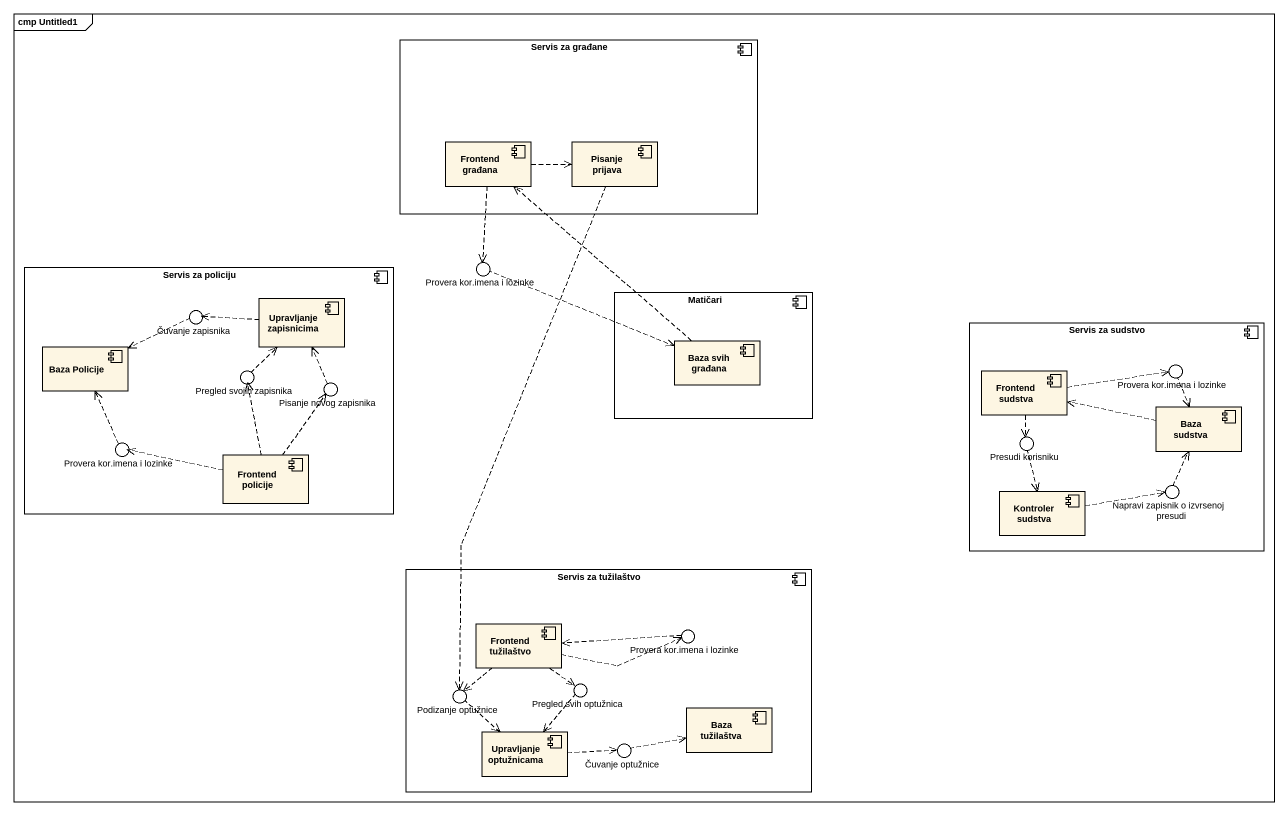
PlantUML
@startuml
mainframe cmp Untitled1
component "Servis za građane" as Servis_za_građane {
  component "Frontend građana" as Frontend_građana
  component "Pisanje prijava" as Pisanje_prijava
}
component "Servis za policiju" as Servis_za_policiju {
  component "Upravljanje zapisnicima" as Upravljanje_zapisnicima
  component "Baza Policije" as Baza_Policije
  component "Frontend policije" as Frontend_policije
}
() "Provera kor.imena i lozinke" as Provera_kor_imena_i_lozinke
() "Čuvanje zapisnika" as Čuvanje_zapisnika
component Matičari {
  component "Baza svih građana" as Baza_svih_građana
}
component "Servis za sudstvo" as Servis_za_sudstvo {
  component "Frontend sudstva" as Frontend_sudstva
  component "Baza sudstva" as Baza_sudstva
  component "Kontroler sudstva" as Kontroler_sudstva
}
() "Pregled svojih zapisnika" as Pregled_svojih_zapisnika
() "Pisanje novog zapisnika" as Pisanje_novog_zapisnika
() "Provera kor.imena i lozinke" as Provera_kor_imena_i_lozinke_2
() "Presudi korisniku" as Presudi_korisniku
() "Provera kor.imena i lozinke" as Provera_kor_imena_i_lozinke_3
() "Napravi zapisnik o izvrsenoj presudi" as Napravi_zapisnik_o
component "Servis za tužilaštvo" as Servis_za_tužilaštvo {
  component "Frontend tužilaštvo" as Frontend_tužilaštvo
  component "Baza tužilaštva" as Baza_tužilaštva
  component "Upravljanje optužnicama" as Upravljanje_optužnicama
}
() "Provera kor.imena i lozinke" as Provera_kor_imena_i_lozinke_4
() "Podizanje optužnice" as Podizanje_optužnice
() "Pregled svih optužnica" as Pregled_svih_optužnica
() "Čuvanje optužnice" as Čuvanje_optužnice
Servis_za_policiju -up- Čuvanje_zapisnika
Servis_za_policiju -right- Pregled_svojih_zapisnika
Servis_za_policiju -right- Pisanje_novog_zapisnika
Servis_za_sudstvo -up- Provera_kor_imena_i_lozinke_2
Servis_za_sudstvo -left- Presudi_korisniku
Servis_za_policiju -- Provera_kor_imena_i_lozinke_3
Servis_za_sudstvo -- Napravi_zapisnik_o
Servis_za_tužilaštvo -right- Provera_kor_imena_i_lozinke_4
Servis_za_tužilaštvo -left- Podizanje_optužnice
Servis_za_tužilaštvo -left- Pregled_svih_optužnica
Servis_za_tužilaštvo -- Čuvanje_optužnice
Frontend_građana .right.> Pisanje_prijava
Frontend_građana ..> Provera_kor_imena_i_lozinke
Pisanje_prijava ..> Podizanje_optužnice
Provera_kor_imena_i_lozinke .right.> Baza_svih_građana
Čuvanje_zapisnika .left.> Baza_Policije
Upravljanje_zapisnicima .left.> Čuvanje_zapisnika
Baza_svih_građana .up.> Frontend_građana
Pregled_svojih_zapisnika .up.> Upravljanje_zapisnicima
Pisanje_novog_zapisnika .up.> Upravljanje_zapisnicima
Frontend_sudstva .right.> Provera_kor_imena_i_lozinke_2
Frontend_sudstva ..> Presudi_korisniku
Provera_kor_imena_i_lozinke_2 ..> Baza_sudstva
Presudi_korisniku ..> Kontroler_sudstva
Baza_sudstva .left.> Frontend_sudstva
Provera_kor_imena_i_lozinke_3 .up.> Baza_Policije
Frontend_policije .up.> Pregled_svojih_zapisnika
Frontend_policije .up.> Pisanje_novog_zapisnika
Frontend_policije .left.> Provera_kor_imena_i_lozinke_3
Kontroler_sudstva .right.> Napravi_zapisnik_o
Napravi_zapisnik_o .up.> Baza_sudstva
Frontend_tužilaštvo .right.> Provera_kor_imena_i_lozinke_4
Frontend_tužilaštvo ..> Podizanje_optužnice
Frontend_tužilaštvo ..> Pregled_svih_optužnica
Provera_kor_imena_i_lozinke_4 .left.> Frontend_tužilaštvo
Podizanje_optužnice ..> Upravljanje_optužnicama
Pregled_svih_optužnica ..> Upravljanje_optužnicama
Upravljanje_optužnicama .right.> Čuvanje_optužnice
Čuvanje_optužnice .right.> Baza_tužilaštva
@enduml
